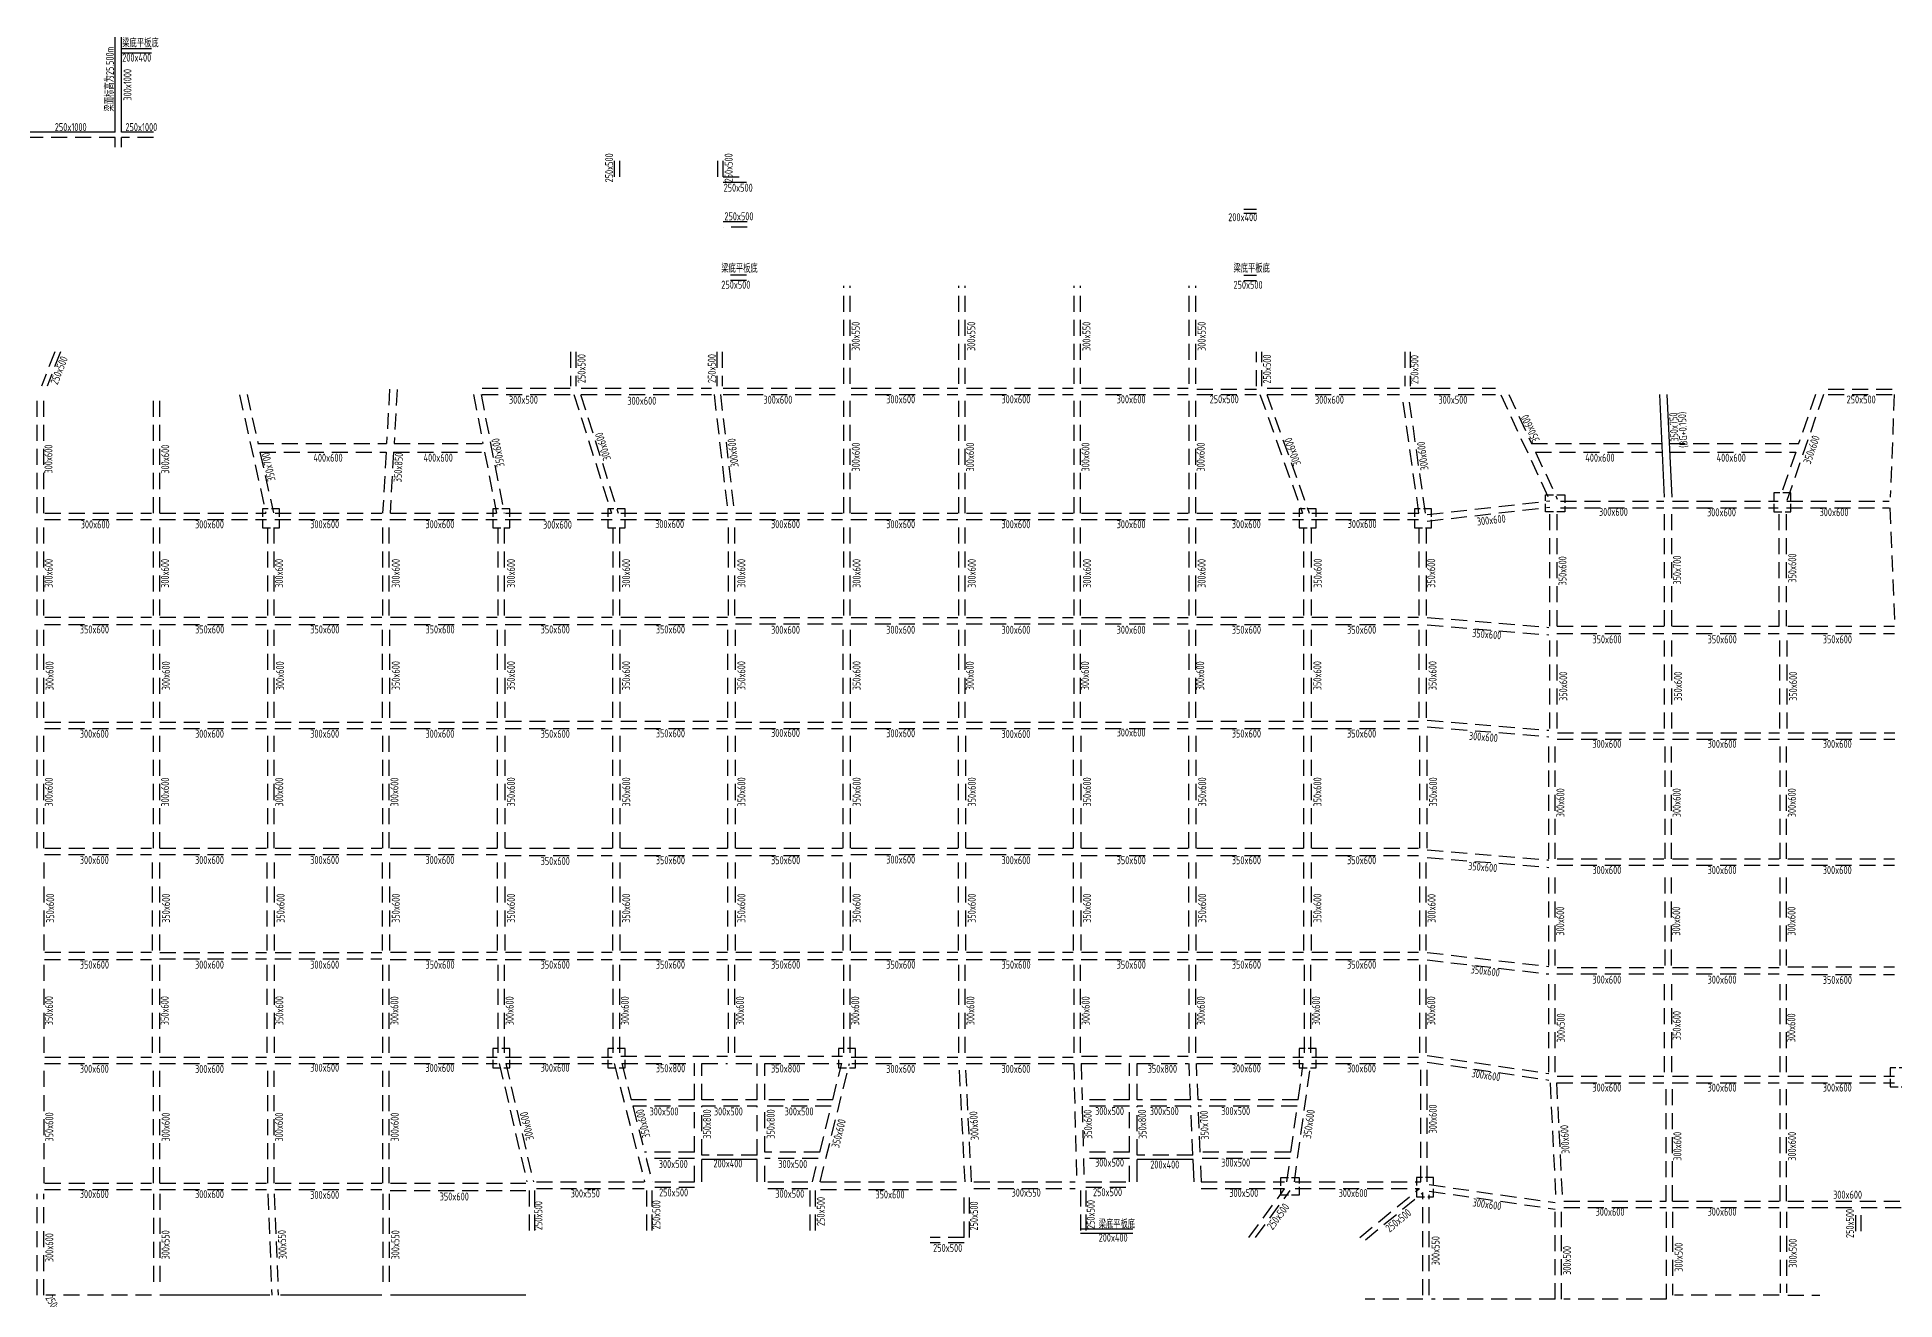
# Model space of a CAD drawing. Extents: x 911836 to 1201474, y 792827 to 1178027.
# Drawn here: x 1059968 to 1147046, y 864302 to 923477 of the extents above; entities that cross this region are included whole.
import ezdxf

# ---------------------------------------------------------------- set-up
doc = ezdxf.new("R2010")
doc.units = 0
doc.header["$LTSCALE"] = 1500
doc.linetypes.add('DASH', pattern=[0.35, 0.25, -0.1])
doc.linetypes.add('DASHED', pattern=[0.75, 0.5, -0.25])
for name, color, linetype in [('S_BEAM', 4, 'DASHED'), ('S_BEAM_SECD', 5, 'DASHED'), ('S_COLU_CAP_TEXT', 81, 'CONTINUOUS'), ('SD_BEAM_TEXT_HORZ', 7, 'CONTINUOUS')]:
    doc.layers.add(name, color=color, linetype=linetype)
doc.styles.add('TH-STYLE3', font='tssdeng.shx', dxfattribs={"width": 0.7, "bigfont": 'tssdchn.shx'})

msp = doc.modelspace()

# ---------------------------------------------------------------- linework, layer by layer
at = {"layer": 'S_BEAM', "color": 1, "linetype": 'ByBlock'}
for p, q in [((1063624, 919027, 0), (1063623, 923477, 0)), ((1063924, 919027), (1063924, 923477)), ((1064923, 922927), (1063924, 922927)), ((1065323, 922727), (1063924, 922727)), ((1065323, 922927), (1064923, 922927)), ((1063624, 919027, 0), (1059224, 919027, 0)), ((1065423, 919027), (1063924, 919027, 0)), ((1092124, 916677), (1093224, 916677)), ((1116524, 915424), (1117123, 915424, 0)), ((1093255, 914827), (1092124, 914827)), ((1136010, 906727, 0), (1136237, 901927, 0)), ((1136360, 906727, 0), (1136587, 901927, 0)), ((1093724, 870877), (1091124, 870877)), ((1091124, 869827), (1091124, 870877)), ((1093724, 869827), (1093724, 870877)), ((1111524, 869827), (1111524, 870877)), ((1114154, 870877), (1111524, 870877)), ((1114199, 869827), (1114154, 870877)), ((1108874, 867627), (1111324, 867627)), ((1108874, 867427), (1111324, 867427)), ((1070874, 864527), (1065724, 864527)), ((1076124, 864527), (1071374, 864527)), ((1082874, 864527), (1076524, 864527))]:
    msp.add_line(p, q, dxfattribs=at)
at = {"layer": 'S_BEAM_SECD', "color": 4}
for p, q in [((1063624, 918777, 0), (1059224, 918777, 0)), ((1063624, 918327), (1063624, 918777, 0)), ((1063924, 918327), (1063924, 918777)), ((1065423, 918777), (1063924, 918777, 0)), ((1087024, 916927), (1087024, 918027, 0)), ((1087274, 916927), (1087274, 918027, 0)), ((1091873, 916927, 0), (1091873, 918027)), ((1092123, 916927, 0), (1092123, 918027)), ((1092124, 916927), (1093224, 916927)), ((1116524, 915224), (1117123, 915224, 0)), ((1093255, 914577), (1092124, 914577)), ((1093224, 912327), (1092124, 912327)), ((1093224, 912077), (1092124, 912077)), ((1097774, 907227), (1097774, 911827)), ((1098074, 907227), (1098074, 911827)), ((1103174, 907227), (1103174, 911827)), ((1103474, 907227), (1103474, 911827)), ((1108574, 907227), (1108574, 911827)), ((1108874, 907227), (1108874, 911827)), ((1113974, 907227), (1113974, 911827)), ((1114274, 907227), (1114274, 911827)), ((1116524, 912327), (1117124, 912327)), ((1116524, 912077), (1117124, 912077)), ((1060792, 908727), (1060168, 907127)), ((1061060, 908727), (1060436, 907127)), ((1084973, 908727), (1084973, 907127)), ((1085223, 908727), (1085223, 907127)), ((1091824, 908726), (1091824, 907126)), ((1092074, 908726), (1092074, 907126)), ((1117123, 907127, 0), (1117123, 908727)), ((1117373, 907127, 0), (1117373, 908727)), ((1124073, 908727, 0), (1124073, 907127)), ((1124323, 908727, 0), (1124323, 907127)), ((1059974, 901177), (1059974, 906727)), ((1060274, 901177), (1060274, 906727)), ((1065424, 901177), (1065424, 906727)), ((1065724, 901177), (1065724, 906727)), ((1069451, 906722), (1070689, 901177)), ((1069807, 906733), (1070322, 904427)), ((1076491, 906986), (1076346, 904427)), ((1076840, 906966), (1076697, 904427)), ((1080419, 906727), (1080866, 904427)), ((1080775, 906727), (1081854, 901177)), ((1080824, 907027), (1084973, 907027)), ((1080824, 906727), (1084973, 906727)), ((1085129, 906727), (1086887, 901177)), ((1085444, 906727), (1087202, 901177)), ((1085473, 907027), (1091574, 907027)), ((1085473, 906727), (1091574, 906727)), ((1091696, 906727), (1092344, 901177)), ((1091998, 906727), (1092646, 901177)), ((1092124, 907027), (1097724, 907027)), ((1092124, 906727), (1097724, 906727)), ((1097774, 901177), (1097774, 906727)), ((1098074, 901177), (1098074, 906727)), ((1098124, 907027), (1103124, 907027)), ((1098124, 906727), (1103124, 906727)), ((1103174, 901177), (1103174, 906727)), ((1103474, 901177), (1103474, 906727)), ((1103524, 907027), (1108524, 907027)), ((1103524, 906727), (1108524, 906727)), ((1108574, 901177), (1108574, 906727)), ((1108874, 901177), (1108874, 906727)), ((1108924, 907027), (1113924, 907027)), ((1108924, 906727), (1113924, 906727)), ((1113974, 901177), (1113974, 906727)), ((1114274, 901177), (1114274, 906727)), ((1114324, 906977), (1117123, 906977, 0)), ((1114324, 906727), (1117123, 906727, 0)), ((1117286, 906727, 0), (1119275, 901177, 0)), ((1117604, 906727, 0), (1119594, 901177, 0)), ((1117623, 907027, 0), (1123823, 907027, 0)), ((1117623, 906727, 0), (1123823, 906727)), ((1124737, 901177), (1123950, 906727)), ((1125040, 901177), (1124253, 906727)), ((1124323, 907027), (1128324, 907027)), ((1124323, 906727), (1128324, 906727)), ((1128576, 906717, 0), (1130874, 901751)), ((1128952, 906738, 0), (1130021, 904427, 0)), ((1143698, 906727, 0), (1141974, 901721)), ((1143327, 906727, 0), (1142536, 904427, 0)), ((1143924, 906977), (1146924, 906977, 0)), ((1143924, 906727), (1146924, 906727, 0)), ((1147016, 906727, 0), (1146833, 901927, 0)), ((1070319, 904427), (1076346, 904427)), ((1070411, 904027), (1076324, 904027)), ((1070411, 904027), (1071046, 901183)), ((1076324, 904027), (1076163, 901177)), ((1076674, 904027), (1076513, 901177)), ((1076674, 904027), (1080943, 904027)), ((1076697, 904427), (1080866, 904427)), ((1080943, 904027), (1081497, 901177)), ((1130021, 904427), (1136119, 904427)), ((1130206, 904027), (1136138, 904027)), ((1130206, 904027, 0), (1131224, 901827)), ((1136469, 904427), (1142538, 904427)), ((1136488, 904027), (1142398, 904027)), ((1142398, 904027, 0), (1141675, 901927)), ((1125124, 901101), (1130874, 901750)), ((1125124, 900799), (1130874, 901448)), ((1130874, 895877), (1130874, 901427)), ((1131224, 895877), (1131224, 901427)), ((1131374, 901727), (1136224, 901727)), ((1131374, 901427), (1136224, 901427)), ((1136249, 895877), (1136249, 901427)), ((1136599, 895877), (1136599, 901427)), ((1136624, 901727), (1141574, 901727)), ((1136624, 901427), (1141574, 901427)), ((1141624, 895877), (1141624, 901427)), ((1141974, 901427), (1146774, 901427)), ((1141974, 895877), (1141974, 901427)), ((1141987, 901727), (1146774, 901727)), ((1146809, 901426), (1147038, 895876)), ((1059974, 896377), (1059974, 900677)), ((1060274, 896377), (1060274, 900677)), ((1060309, 900877), (1065324, 900877)), ((1060324, 901177), (1065324, 901177)), ((1065424, 896377), (1065424, 900677)), ((1065709, 900877), (1070724, 900877)), ((1065724, 901177), (1070689, 901177)), ((1065724, 896377), (1065724, 900677)), ((1070774, 896377), (1070774, 900677)), ((1071074, 896377), (1071074, 900677)), ((1071109, 900877), (1076124, 900877)), ((1071124, 901177), (1076124, 901177)), ((1076174, 896377), (1076174, 900677)), ((1076474, 896377), (1076474, 900677)), ((1076500, 900877), (1081524, 900877)), ((1076524, 901177), (1081497, 901177)), ((1081574, 896377), (1081574, 900677)), ((1081874, 896377), (1081874, 900677)), ((1081909, 900877), (1086924, 900877)), ((1081924, 901177), (1086887, 901177)), ((1086974, 896377), (1086974, 900677)), ((1087274, 896377), (1087274, 900677)), ((1087309, 900877), (1092324, 900877)), ((1087324, 901177), (1092324, 901177)), ((1092374, 896377), (1092374, 900677)), ((1092674, 896377), (1092674, 900677)), ((1092709, 900877), (1097724, 900877)), ((1092724, 901177), (1097724, 901177)), ((1097774, 896377), (1097774, 900677)), ((1098074, 896377), (1098074, 900677)), ((1098109, 900877), (1103124, 900877)), ((1098124, 901177), (1103124, 901177)), ((1103174, 896377), (1103174, 900677)), ((1103474, 896377), (1103474, 900677)), ((1103509, 900877), (1108524, 900877)), ((1103524, 901177), (1108524, 901177)), ((1108574, 896377), (1108574, 900677)), ((1108874, 896377), (1108874, 900677)), ((1108909, 900877), (1113924, 900877)), ((1108924, 901177), (1113924, 901177)), ((1113974, 896377), (1113974, 900677)), ((1114274, 896377), (1114274, 900677)), ((1114309, 900877), (1119324, 900877)), ((1114324, 901177), (1119275, 901177, 0)), ((1119349, 896377), (1119349, 900677)), ((1119699, 896377), (1119699, 900677)), ((1119709, 900877), (1124724, 900877)), ((1119724, 901177), (1124737, 901177)), ((1124749, 896377), (1124749, 900677)), ((1125099, 896377), (1125099, 900677)), ((1060324, 896302), (1065324, 896302)), ((1065724, 896302), (1070724, 896302)), ((1071124, 896302), (1076124, 896302)), ((1076524, 896302), (1081524, 896302)), ((1081924, 896302), (1086924, 896302)), ((1087324, 896302), (1092324, 896302)), ((1092724, 896277), (1097724, 896277)), ((1098124, 896277), (1103124, 896277)), ((1103524, 896277), (1108524, 896277)), ((1108924, 896277), (1113924, 896277)), ((1114324, 896302), (1119324, 896302)), ((1119724, 896302), (1124724, 896302)), ((1125126, 896286), (1130826, 895819)), ((1059974, 891577), (1059974, 895877)), ((1060274, 891577), (1060274, 895877)), ((1060309, 895952), (1065324, 895952)), ((1065424, 891577), (1065424, 895877)), ((1065709, 895952), (1070724, 895952)), ((1065724, 891577), (1065724, 895877)), ((1070774, 891577), (1070774, 895877)), ((1071074, 891577), (1071074, 895877)), ((1071109, 895952), (1076124, 895952)), ((1076149, 891577), (1076149, 895877)), ((1076499, 891577), (1076499, 895877)), ((1076509, 895952), (1081524, 895952)), ((1081549, 891577), (1081549, 895877)), ((1081899, 891577), (1081899, 895877)), ((1081909, 895952), (1086924, 895952)), ((1086949, 891577), (1086949, 895877)), ((1087299, 891577), (1087299, 895877)), ((1087309, 895952), (1092324, 895952)), ((1092349, 891577), (1092349, 895877)), ((1092699, 891577), (1092699, 895877)), ((1092709, 895977), (1097724, 895977)), ((1097749, 891577), (1097749, 895877)), ((1098099, 891577), (1098099, 895877)), ((1098109, 895977), (1103124, 895977)), ((1103174, 891577), (1103174, 895877)), ((1103474, 891577), (1103474, 895877)), ((1103509, 895977), (1108524, 895977)), ((1108574, 891577), (1108574, 895877)), ((1108874, 891577), (1108874, 895877)), ((1108909, 895977), (1113924, 895977)), ((1113974, 891577), (1113974, 895877)), ((1114274, 891577), (1114274, 895877)), ((1114309, 895952), (1119324, 895952)), ((1119349, 891577), (1119349, 895877)), ((1119699, 891577), (1119699, 895877)), ((1119709, 895952), (1124724, 895952)), ((1124749, 891577), (1124749, 895877)), ((1125099, 891577), (1125099, 895877)), ((1125122, 895936), (1130822, 895468)), ((1130874, 891077), (1130874, 895377)), ((1131209, 895527), (1136224, 895527)), ((1131224, 895877), (1136224, 895877)), ((1131224, 891077), (1131224, 895377)), ((1136249, 891077), (1136249, 895377)), ((1136599, 891077), (1136599, 895377)), ((1136609, 895527), (1141624, 895527)), ((1136624, 895877), (1141624, 895877)), ((1141649, 891077), (1141649, 895377)), ((1141999, 891077), (1141999, 895377)), ((1142009, 895527), (1147024, 895527)), ((1142024, 895877), (1147024, 895877)), ((1059974, 885477), (1059974, 891077)), ((1060274, 885477), (1060274, 891077)), ((1060309, 891077), (1065324, 891077)), ((1060324, 891377), (1065324, 891377)), ((1065424, 885477), (1065424, 891077)), ((1065709, 891077), (1070724, 891077)), ((1065724, 891377), (1070724, 891377)), ((1065724, 885477), (1065724, 891077)), ((1070774, 885477), (1070774, 891077)), ((1071074, 885477), (1071074, 891077)), ((1071109, 891077), (1076124, 891077)), ((1071124, 891377), (1076124, 891377)), ((1076174, 885477), (1076174, 891077)), ((1076474, 885477), (1076474, 891077)), ((1076509, 891077), (1081524, 891077)), ((1076524, 891377), (1081524, 891377)), ((1081549, 885477), (1081549, 891077)), ((1081899, 885477), (1081899, 891077)), ((1081909, 891077), (1086924, 891077)), ((1081924, 891427), (1086924, 891427)), ((1086949, 885477), (1086949, 891077)), ((1087299, 885477), (1087299, 891077)), ((1087309, 891077), (1092324, 891077)), ((1087324, 891427), (1092324, 891427)), ((1092349, 885477), (1092349, 891077)), ((1092699, 885477), (1092699, 891077)), ((1092709, 891077), (1097724, 891077)), ((1092724, 891377), (1097724, 891377)), ((1097749, 885477), (1097749, 891077)), ((1098099, 885477), (1098099, 891077)), ((1098109, 891077), (1103124, 891077)), ((1098124, 891377), (1103124, 891377)), ((1103149, 885477), (1103149, 891077)), ((1103499, 885477), (1103499, 891077)), ((1103509, 891077), (1108524, 891077)), ((1103524, 891377), (1108524, 891377)), ((1108549, 885477), (1108549, 891077)), ((1108899, 885477), (1108899, 891077)), ((1108909, 891077), (1113924, 891077)), ((1108924, 891377), (1113924, 891377)), ((1113949, 885477), (1113949, 891077)), ((1114299, 885477), (1114299, 891077)), ((1114309, 891077), (1119324, 891077)), ((1114324, 891427), (1119324, 891427)), ((1119349, 885477), (1119349, 891077)), ((1119699, 885477), (1119699, 891077)), ((1119709, 891077), (1124724, 891077)), ((1119724, 891427), (1124724, 891427)), ((1124774, 885477), (1124774, 891077)), ((1125124, 891461), (1130824, 890994)), ((1125124, 891160), (1130824, 890693)), ((1125124, 885477), (1125124, 891077)), ((1131239, 890877), (1136239, 890877)), ((1136639, 890877), (1141639, 890877)), ((1142039, 890877), (1147039, 890877)), ((1130824, 884977), (1130824, 890577)), ((1131124, 884977), (1131124, 890577)), ((1131224, 890577), (1136239, 890577)), ((1136274, 884977), (1136274, 890577)), ((1136574, 884977), (1136574, 890577)), ((1136624, 890577), (1141639, 890577)), ((1141674, 884977), (1141674, 890577)), ((1141974, 884977), (1141974, 890577)), ((1142024, 890577), (1147039, 890577)), ((1060299, 880677), (1060299, 884977)), ((1060309, 885177), (1065324, 885177)), ((1060324, 885477), (1065324, 885477)), ((1065374, 880677), (1065374, 884977)), ((1065709, 885177), (1070724, 885177)), ((1065724, 885477), (1070724, 885477)), ((1065724, 880677), (1065724, 884977)), ((1070749, 880677), (1070749, 884977)), ((1071099, 880677), (1071099, 884977)), ((1071109, 885177), (1076124, 885177)), ((1071124, 885477), (1076124, 885477)), ((1076149, 880677), (1076149, 884977)), ((1076499, 880677), (1076499, 884977)), ((1076509, 885177), (1081524, 885177)), ((1076524, 885477), (1081524, 885477)), ((1081549, 880677), (1081549, 884977)), ((1081899, 880677), (1081899, 884977)), ((1081909, 885127), (1086924, 885127)), ((1081924, 885477), (1086924, 885477)), ((1086949, 880677), (1086949, 884977)), ((1087299, 880677), (1087299, 884977)), ((1087309, 885127), (1092324, 885127)), ((1087324, 885477), (1092324, 885477)), ((1092349, 880677), (1092349, 884977)), ((1092699, 880677), (1092699, 884977)), ((1092709, 885127), (1097724, 885127)), ((1092724, 885477), (1097724, 885477)), ((1097749, 880677), (1097749, 884977)), ((1098099, 880677), (1098099, 884977)), ((1098109, 885177), (1103124, 885177)), ((1098124, 885477), (1103124, 885477)), ((1103149, 880677), (1103149, 884977)), ((1103499, 880677), (1103499, 884977)), ((1103509, 885177), (1108524, 885177)), ((1103524, 885477), (1108524, 885477)), ((1108549, 880677), (1108549, 884977)), ((1108899, 880677), (1108899, 884977)), ((1108909, 885127), (1113924, 885127)), ((1108924, 885477), (1113924, 885477)), ((1113949, 880677), (1113949, 884977)), ((1114299, 880677), (1114299, 884977)), ((1114309, 885127), (1119324, 885127)), ((1114324, 885477), (1119324, 885477)), ((1119349, 880677), (1119349, 884977)), ((1119699, 880677), (1119699, 884977)), ((1119709, 885127), (1124724, 885127)), ((1119724, 885477), (1124724, 885477)), ((1124774, 880677), (1124774, 884977)), ((1125074, 880677), (1125074, 884977)), ((1125122, 885036), (1130822, 884568)), ((1125126, 885386), (1130826, 884919)), ((1131224, 884977), (1136224, 884977)), ((1136624, 884977), (1141624, 884977)), ((1142024, 884977), (1147024, 884977)), ((1130824, 879977), (1130824, 884477)), ((1131124, 879977), (1131124, 884477)), ((1131209, 884677), (1136224, 884677)), ((1136274, 879977), (1136274, 884477)), ((1136574, 879977), (1136574, 884477)), ((1136609, 884677), (1141624, 884677)), ((1141674, 879977), (1141674, 884477)), ((1141974, 879977), (1141974, 884477)), ((1142009, 884677), (1147024, 884677)), ((1060324, 880602), (1065324, 880602)), ((1065724, 880577), (1070724, 880577)), ((1071124, 880577), (1076124, 880577)), ((1076524, 880602), (1081524, 880602)), ((1081924, 880602), (1086924, 880602)), ((1087324, 880602), (1092324, 880602)), ((1092724, 880602), (1097724, 880602)), ((1098124, 880602), (1103124, 880602)), ((1103524, 880602), (1108524, 880602)), ((1108924, 880602), (1113924, 880602)), ((1114324, 880602), (1119324, 880602)), ((1119724, 880602), (1124724, 880602)), ((1125127, 880580), (1130827, 879926)), ((1060299, 875877), (1060299, 880177)), ((1060309, 880252), (1065324, 880252)), ((1065374, 875877), (1065374, 880177)), ((1065709, 880277), (1070724, 880277)), ((1065724, 875877), (1065724, 880177)), ((1070749, 875877), (1070749, 880177)), ((1071099, 875877), (1071099, 880177)), ((1071109, 880277), (1076124, 880277)), ((1076174, 875877), (1076174, 880177)), ((1076474, 875877), (1076474, 880177)), ((1076509, 880252), (1081524, 880252)), ((1081574, 875877), (1081574, 880177)), ((1081874, 875877), (1081874, 880177)), ((1081909, 880252), (1086924, 880252)), ((1086974, 875877), (1086974, 880177)), ((1087274, 875877), (1087274, 880177)), ((1087309, 880252), (1092324, 880252)), ((1092374, 875877), (1092374, 880177)), ((1092674, 875877), (1092674, 880177)), ((1092709, 880252), (1097724, 880252)), ((1097774, 875877), (1097774, 880177)), ((1098074, 875877), (1098074, 880177)), ((1098109, 880252), (1103124, 880252)), ((1103174, 875877), (1103174, 880177)), ((1103474, 875877), (1103474, 880177)), ((1103509, 880252), (1108524, 880252)), ((1108574, 875877), (1108574, 880177)), ((1108874, 875877), (1108874, 880177)), ((1108909, 880252), (1113924, 880252)), ((1113974, 875877), (1113974, 880177)), ((1114274, 875877), (1114274, 880177)), ((1114309, 880252), (1119324, 880252)), ((1119374, 875877), (1119374, 880177)), ((1119674, 875877), (1119674, 880177)), ((1119709, 880252), (1124724, 880252)), ((1124774, 875877), (1124774, 880177)), ((1125074, 875877), (1125074, 880177)), ((1125121, 880229), (1130821, 879574)), ((1131209, 879577), (1136224, 879577)), ((1131224, 879877), (1136224, 879877)), ((1136609, 879577), (1141624, 879577)), ((1136624, 879877), (1141624, 879877)), ((1142009, 879552), (1147024, 879552)), ((1142024, 879902), (1147024, 879902)), ((1130824, 874977), (1130824, 879477)), ((1131124, 874977), (1131124, 879477)), ((1136249, 874977), (1136249, 879477)), ((1136599, 874977), (1136599, 879477)), ((1141674, 874977), (1141674, 879477)), ((1141974, 874977), (1141974, 879477)), ((1060299, 869777), (1060299, 875377)), ((1060309, 875377), (1065324, 875377)), ((1060324, 875677), (1065324, 875677)), ((1065424, 869777), (1065424, 875377)), ((1065709, 875377), (1070724, 875377)), ((1065724, 875677), (1070724, 875677)), ((1065724, 869777), (1065724, 875377)), ((1070774, 869777), (1070774, 875377)), ((1071074, 869777), (1071074, 875377)), ((1071109, 875377), (1076124, 875377)), ((1071124, 875677), (1076124, 875677)), ((1076174, 869777), (1076174, 875377)), ((1076474, 869777), (1076474, 875377)), ((1076509, 875377), (1081524, 875377)), ((1076524, 875677), (1081524, 875677)), ((1081628, 875377), (1082923, 869827)), ((1081924, 875677), (1086924, 875677)), ((1081936, 875377), (1086924, 875377)), ((1081936, 875377), (1083231, 869827)), ((1087008, 875377), (1088441, 869827)), ((1087324, 875727), (1092324, 875727)), ((1087369, 875377), (1090774, 875377)), ((1087369, 875377), (1087808, 873677)), ((1090774, 873677), (1090774, 875377)), ((1091124, 873677), (1091124, 875377)), ((1091124, 875377), (1092324, 875377)), ((1092724, 875727), (1097724, 875727)), ((1092724, 875377), (1093724, 875377)), ((1093724, 873677), (1093724, 875378)), ((1094074, 875377), (1097682, 875377)), ((1094074, 873677), (1094074, 875377)), ((1096670, 869827, 0), (1098042, 875377, 0)), ((1097261, 873677, 0), (1097682, 875377, 0)), ((1098124, 875677), (1103124, 875677)), ((1098150, 875377), (1103124, 875377)), ((1103464, 869827), (1103186, 875377)), ((1103764, 869827), (1103487, 875377)), ((1103509, 875377), (1108524, 875377)), ((1103524, 875677), (1108524, 875677)), ((1108555, 875377), (1108694, 869827)), ((1108905, 875378), (1108948, 873677)), ((1108909, 875377), (1111174, 875377)), ((1108924, 875727), (1113924, 875727)), ((1111174, 873677), (1111174, 875377)), ((1111524, 875377), (1113924, 875377)), ((1111524, 873677), (1111524, 875377)), ((1114033, 873677), (1113960, 875377)), ((1114383, 873677, 0), (1114310, 875377, 0)), ((1114324, 875677), (1119324, 875677)), ((1114324, 875377), (1119313, 875377)), ((1118898, 869827, 0), (1119666, 875377, 0)), ((1119078, 873677, 0), (1119313, 875377, 0)), ((1119709, 875377), (1124724, 875377)), ((1119724, 875677), (1124724, 875677)), ((1124824, 869827, 0), (1124824, 875377, 0)), ((1125124, 875749), (1130824, 874909)), ((1125124, 875446), (1130824, 874605)), ((1125124, 869827), (1125124, 875377)), ((1130886, 874477), (1131161, 868927)), ((1131186, 874477), (1131462, 868927)), ((1131209, 874477), (1136224, 874477)), ((1131224, 874777), (1136224, 874777)), ((1136324, 868927), (1136324, 874477)), ((1136609, 874477), (1141624, 874477)), ((1136624, 874777), (1141624, 874777)), ((1136624, 868927), (1136624, 874477)), ((1141674, 868927), (1141674, 874477)), ((1141974, 868927), (1141974, 874477)), ((1142009, 874477), (1147024, 874477)), ((1142024, 874777), (1147024, 874777)), ((1090774, 873677), (1087808, 873677)), ((1092811, 873677), (1091124, 873677)), ((1093724, 873677), (1093171, 873677)), ((1097261, 873677), (1094074, 873677)), ((1111174, 873677), (1108948, 873677)), ((1114033, 873677), (1111524, 873677)), ((1119078, 873677), (1114383, 873677)), ((1090774, 873377), (1087886, 873377)), ((1087886, 873377), (1088441, 871227)), ((1090774, 871227), (1090774, 873377)), ((1092883, 873377), (1091124, 873377)), ((1091124, 871077), (1091124, 873377)), ((1093724, 873377), (1093243, 873377)), ((1093724, 871077), (1093724, 873377)), ((1097187, 873377), (1094074, 873377)), ((1094074, 871227), (1094074, 873377)), ((1096656, 871227, 0), (1097187, 873377, 0)), ((1108955, 873377), (1109009, 871227)), ((1111174, 873377), (1108955, 873377)), ((1111174, 871227), (1111174, 873377)), ((1114046, 873377), (1111524, 873377)), ((1111524, 871077), (1111524, 873377)), ((1114145, 871077), (1114046, 873377)), ((1119036, 873377), (1114396, 873377)), ((1114488, 871227, 0), (1114396, 873377, 0)), ((1118739, 871227, 0), (1119036, 873377, 0)), ((1090774, 871227), (1088441, 871227)), ((1090774, 870927), (1088518, 870927)), ((1088518, 870927), (1088802, 869827)), ((1090774, 869827), (1090774, 870927)), ((1093724, 871077), (1091124, 871077)), ((1096656, 871227), (1094074, 871227)), ((1096581, 870927), (1094074, 870927)), ((1094074, 869827), (1094074, 870927)), ((1096309, 869827, 0), (1096581, 870927, 0)), ((1111174, 871227), (1109009, 871227)), ((1109016, 870927), (1109044, 869828)), ((1111174, 870927), (1109016, 870927)), ((1111174, 869827), (1111174, 870927)), ((1114145, 871077), (1111524, 871077)), ((1118739, 871227), (1114488, 871227)), ((1118697, 870927), (1114501, 870927)), ((1114549, 869827, 0), (1114501, 870927, 0)), ((1118545, 869827, 0), (1118697, 870927, 0)), ((1059974, 864527), (1059974, 869277)), ((1060274, 864527), (1060274, 869277)), ((1060309, 869477), (1065324, 869477)), ((1060324, 869777), (1065324, 869777)), ((1065424, 869277), (1065424, 864777)), ((1065709, 869477), (1070724, 869477)), ((1065724, 869777), (1070724, 869777)), ((1065724, 869277), (1065724, 864777)), ((1070783, 869277), (1070966, 864527)), ((1071084, 869277), (1071266, 864527)), ((1071109, 869477), (1076124, 869477)), ((1071124, 869777), (1076124, 869777)), ((1076174, 869277), (1076174, 864777)), ((1076474, 869277), (1076474, 864777)), ((1076509, 869427), (1082874, 869427)), ((1076524, 869777), (1082874, 869777)), ((1083024, 869427), (1083024, 867226)), ((1083274, 869427), (1083274, 867226)), ((1083374, 869827), (1088423, 869827)), ((1083374, 869527), (1088423, 869527)), ((1088524, 869427), (1088524, 867227)), ((1088774, 869427), (1088774, 867227)), ((1088919, 869577), (1090774, 869576)), ((1088923, 869827), (1090774, 869827)), ((1094224, 869827, 0), (1096190, 869827, 0)), ((1094224, 869527, 0), (1096190, 869527, 0)), ((1096190, 869427, 0), (1096190, 867227)), ((1096440, 869427, 0), (1096440, 867227)), ((1096690, 869827), (1103374, 869826)), ((1096690, 869477, 0), (1103374, 869477, 0)), ((1103424, 867226), (1103424, 869426)), ((1103674, 867226), (1103674, 869426)), ((1103874, 869827, 0), (1108624, 869827)), ((1103874, 869527, 0), (1108624, 869527)), ((1108874, 869427), (1108874, 867227)), ((1109124, 869827), (1111024, 869827)), ((1109124, 869577), (1111024, 869577)), ((1109124, 869427), (1109124, 867227)), ((1114523, 869827), (1118444, 869827, 0)), ((1114523, 869527), (1118444, 869527, 0)), ((1116766, 867227, 0), (1118444, 869499, 0)), ((1117077, 867227, 0), (1118702, 869427, 0)), ((1118944, 869827, 0), (1124824, 869827, 0)), ((1118944, 869527, 0), (1124764, 869527, 0)), ((1121974, 867227, 0), (1124764, 869527, 0)), ((1122232, 867116, 0), (1124924, 869334, 0)), ((1124924, 864527, 0), (1124924, 869334, 0)), ((1125224, 869702, 0), (1131124, 868858, 0)), ((1125224, 869399, 0), (1131124, 868554, 0)), ((1125224, 864527, 0), (1125224, 869227, 0)), ((1131124, 864327), (1131124, 868427)), ((1131424, 864327), (1131424, 868427)), ((1131524, 868927), (1136324, 868927)), ((1131524, 868627), (1136324, 868627)), ((1136324, 868427), (1136324, 864327)), ((1136624, 868927), (1141624, 868927)), ((1136624, 868627), (1141624, 868627)), ((1136624, 868427), (1136624, 864527)), ((1141674, 868427), (1141674, 864627)), ((1141974, 868427), (1141974, 864627)), ((1142024, 868927), (1147724, 868927)), ((1142024, 868627), (1145224, 868627)), ((1145224, 867527), (1145224, 868627)), ((1145474, 868627), (1147724, 868627)), ((1145474, 867527), (1145474, 868627)), ((1103424, 867227), (1101824, 867227)), ((1103424, 866977), (1101824, 866977)), ((1065324, 864527), (1060374, 864527)), ((1124924, 864327), (1122224, 864327)), ((1131124, 864327), (1125324, 864327)), ((1136324, 864327), (1131524, 864327)), ((1141624, 864527), (1136724, 864527)), ((1142024, 864527), (1143524, 864527, 0))]:
    msp.add_line(p, q, dxfattribs=at)
at = {"layer": 'S_COLU_CAP_TEXT', "linetype": 'DASH'}
for points in [[(1071324, 901377), (1070524, 901377), (1070524, 900477), (1071324, 900477)], [(1082124, 901377), (1081324, 901377), (1081324, 900477), (1082124, 900477)], [(1087524, 901377), (1086724, 901377), (1086724, 900477), (1087524, 900477)], [(1119924, 901377), (1119124, 901377), (1119124, 900477), (1119924, 900477)], [(1125324, 901377), (1124524, 901377), (1124524, 900477), (1125324, 900477)], [(1130674, 902027), (1131574, 902027), (1131574, 901227), (1130674, 901227)], [(1142174, 902127), (1141374, 902127), (1141374, 901227), (1142174, 901227)], [(1082124, 876077), (1081324, 876077), (1081324, 875177), (1082124, 875177)], [(1087524, 876077), (1086724, 876077), (1086724, 875177), (1087524, 875177)], [(1098324, 876077), (1097524, 876077), (1097524, 875177), (1098324, 875177)], [(1119924, 876077), (1119124, 876077), (1119124, 875177), (1119924, 875177)], [(1147624, 875177), (1146824, 875177), (1146824, 874277), (1147624, 874277)]]:
    msp.add_lwpolyline(points, close=True, dxfattribs=at)
at = {"layer": 'S_COLU_CAP_TEXT', "linetype": 'DASH', "elevation": 0}
for points in [[(1119144, 870027), (1118244, 870027), (1118244, 869227), (1119144, 869227)], [(1125424, 870029), (1124624, 870029), (1124624, 869129), (1125424, 869129)]]:
    msp.add_lwpolyline(points, close=True, dxfattribs=at)

# ---------------------------------------------------------------- texts
at = {"layer": 'SD_BEAM_TEXT_HORZ', "color": 1, "linetype": 'Continuous', "style": 'TH-STYLE3', "width": 0.7}
for s, p in [('梁底平板底', (1063957, 923002)), ('200x400', (1063957, 922331)), ('250x1000', (1060796, 919075)), ('250x1000', (1064106, 919075)), ('200x400', (1115801, 914851)), ('梁底平板底', (1092038, 912439)), ('梁底平板底', (1116046, 912443)), ('250x500', (1092038, 911689)), ('250x500', (1116046, 911683)), ('300x500', (1082084, 906296)), ('300x600', (1087633, 906249)), ('300x600', (1094011, 906300)), ('300x600', (1099768, 906318)), ('300x600', (1105168, 906318)), ('300x600', (1110568, 906318)), ('250x500', (1114928, 906321)), ('300x600', (1119867, 906299)), ('300x500', (1125652, 906299)), ('250x500', (1144785, 906310)), ('400x600', (1072918, 903581)), ('400x600', (1078083, 903581)), ('400x600', (1132539, 903581)), ('400x600', (1138693, 903581)), ('300x600', (1133176, 901042)), ('300x600', (1138243, 901022)), ('300x600', (1143518, 901028)), ('300x600', (1062010, 900457)), ('300x600', (1067368, 900459)), ('300x600', (1072768, 900463)), ('300x600', (1078168, 900463)), ('300x600', (1083679, 900444)), ('300x600', (1088937, 900470)), ('300x600', (1094368, 900464)), ('300x600', (1099768, 900464)), ('300x600', (1105168, 900464)), ('300x600', (1110568, 900464)), ('300x600', (1115968, 900464)), ('300x600', (1121397, 900478)), ('350x600', (1061968, 895533)), ('350x600', (1067368, 895533)), ('350x600', (1072768, 895533)), ('350x600', (1078168, 895533)), ('350x600', (1083568, 895533)), ('350x600', (1088968, 895533)), ('300x600', (1094368, 895518)), ('300x600', (1099768, 895518)), ('300x600', (1105168, 895518)), ('300x600', (1110568, 895518)), ('350x600', (1115968, 895518)), ('350x600', (1121368, 895518)), ('350x600', (1132868, 895070)), ('350x600', (1138268, 895070)), ('350x600', (1143668, 895070)), ('300x600', (1061968, 890646)), ('300x600', (1067368, 890646)), ('300x600', (1072768, 890646)), ('300x600', (1078168, 890646)), ('350x600', (1083568, 890643)), ('350x600', (1088968, 890662)), ('300x600', (1094368, 890682)), ('300x600', (1099768, 890667)), ('300x600', (1105168, 890635)), ('300x600', (1110568, 890702)), ('350x600', (1115968, 890653)), ('350x600', (1121368, 890653)), ('300x600', (1132868, 890171)), ('300x600', (1138268, 890171)), ('300x600', (1143668, 890171)), ('300x600', (1061968, 884729)), ('300x600', (1067368, 884729)), ('300x600', (1072768, 884729)), ('300x600', (1078168, 884729)), ('350x600', (1083568, 884679)), ('350x600', (1088968, 884717)), ('350x600', (1094368, 884717)), ('300x600', (1099768, 884748)), ('300x600', (1105168, 884719)), ('350x600', (1110568, 884717)), ('350x600', (1115968, 884717)), ('350x600', (1121368, 884717)), ('300x600', (1132868, 884257)), ('300x600', (1138268, 884257)), ('300x600', (1143668, 884257)), ('350x600', (1061968, 879823)), ('300x600', (1067368, 879823)), ('300x600', (1072768, 879823)), ('350x600', (1078168, 879823)), ('350x600', (1083568, 879823)), ('350x600', (1088968, 879823)), ('350x600', (1094368, 879823)), ('350x600', (1099768, 879823)), ('350x600', (1105168, 879823)), ('350x600', (1110568, 879823)), ('350x600', (1115968, 879823)), ('350x600', (1121368, 879823)), ('300x600', (1132868, 879122)), ('300x600', (1138268, 879122)), ('350x600', (1143668, 879108)), ('300x600', (1061968, 874942)), ('300x600', (1067368, 874934)), ('300x600', (1072768, 874993)), ('300x600', (1078168, 874984)), ('300x600', (1083568, 874993)), ('350x800', (1088968, 874967)), ('350x800', (1094368, 874955)), ('300x600', (1099768, 874939)), ('300x600', (1105168, 874939)), ('350x800', (1112024, 874941)), ('300x600', (1115968, 874961)), ('300x600', (1121368, 874959)), ('300x600', (1132868, 874061)), ('300x600', (1138268, 874061)), ('300x600', (1143668, 874061)), ('300x500', (1088674, 872944)), ('300x500', (1091689, 872944)), ('300x500', (1095004, 872944)), ('300x500', (1109557, 872960)), ('300x500', (1112122, 872960)), ('300x500', (1115469, 872960)), ('300x500', (1089107, 870483)), ('200x400', (1091670, 870506)), ('300x500', (1094709, 870483)), ('300x500', (1109557, 870546)), ('200x400', (1112146, 870456)), ('300x500', (1115469, 870546)), ('300x600', (1061968, 869076)), ('300x600', (1067368, 869067)), ('300x600', (1072768, 869034)), ('350x600', (1078836, 868957)), ('300x550', (1084976, 869102)), ('250x500', (1089120, 869148)), ('300x500', (1094569, 869089)), ('300x600', (1144153, 869042)), ('300x600', (1133018, 868241)), ('300x600', (1138268, 868246))]:
    msp.add_text(s, height=375, dxfattribs=at).set_placement(p)
for s, rotation, p in [('梁面标高为25.500m', 90, (1063562, 919994, 0)), ('300x1000', 90, (1064390, 920502, 0)), ('250x500', 90, (1086967, 916671)), ('250x500', 90, (1092568, 916671)), ('250x500', 0.00015, (1092146, 916235)), ('250x500', 0.00015, (1092182, 914895)), ('300x550', 90, (1098525, 908771)), ('300x550', 90, (1103941, 908771)), ('300x550', 90, (1109341, 908771)), ('300x550', 90, (1114741, 908771)), ('250x500', 68.69311, (1060922, 907160)), ('250x500', 90, (1085674, 907263, 0)), ('250x500', 90, (1091779, 907264)), ('250x500', 90, (1117807, 907241, 0)), ('250x500', 90, (1124716, 907219)), ('350x600', 114.83097, (1130413, 904588, 0)), ('350x750', 92.70554, (1136908, 904524, 0)), ('(BG+0.150)', 92.70554, (1137333, 904244, 0)), ('300x600', 107.5752, (1086872, 903699)), ('300x600', 90, (1060685, 903028)), ('300x600', 90, (1066159, 903021)), ('350x600', 100.99487, (1081882, 903365)), ('300x600', 96.65703, (1092852, 903348)), ('300x600', 90, (1098528, 903121)), ('300x600', 90, (1103890, 903121)), ('300x600', 90, (1109295, 903121)), ('300x600', 90, (1114697, 903121)), ('300x600', 109.71814, (1119220, 903471, 0)), ('300x600', 98.06736, (1125192, 903204)), ('350x600', 71.00178, (1143094, 903437)), ('350x700', 102.58304, (1071144, 902708)), ('350x850', 86.76915, (1077046, 902608)), ('300x600', 6.3905, (1127473, 900586)), ('300x600', 90, (1060695, 897671)), ('300x600', 90, (1066145, 897671)), ('300x600', 90, (1071495, 897671)), ('300x600', 90, (1076964, 897671)), ('300x600', 90, (1082364, 897671)), ('300x600', 90, (1087764, 897671)), ('300x600', 90, (1093164, 897671)), ('300x600', 90, (1098564, 897671)), ('300x600', 90, (1103964, 897671)), ('300x600', 90, (1109364, 897671)), ('300x600', 90, (1114738, 897671)), ('350x600', 90, (1120180, 897671)), ('350x600', 90, (1125501, 897671)), ('350x600', 90, (1131656, 897782)), ('350x700', 90, (1137024, 897821)), ('350x600', 90, (1142426, 897911)), ('350x600', 355.31409, (1127220, 895364)), ('300x600', 90, (1060737, 892871)), ('300x600', 90, (1066187, 892871)), ('300x600', 90, (1071537, 892871)), ('350x600', 90, (1076964, 892871)), ('350x600', 90, (1082364, 892871)), ('350x600', 90, (1087764, 892871)), ('350x600', 90, (1093164, 892871)), ('350x600', 90, (1098564, 892871)), ('300x600', 90, (1103873, 892871)), ('300x600', 90, (1109273, 892871)), ('300x600', 90, (1114673, 892871)), ('350x600', 90, (1120164, 892871)), ('350x600', 90, (1125564, 892871)), ('350x600', 90, (1131689, 892371)), ('350x600', 90, (1137064, 892371)), ('350x600', 90, (1142464, 892371)), ('300x600', 355.31409, (1127069, 890551)), ('300x600', 90, (1060703, 887421)), ('300x600', 90, (1066153, 887421)), ('300x600', 90, (1071503, 887421)), ('300x600', 90, (1076903, 887421)), ('350x600', 90, (1082367, 887421)), ('350x600', 90, (1087767, 887421)), ('350x600', 90, (1093167, 887421)), ('350x600', 90, (1098567, 887421)), ('350x600', 90, (1103967, 887421)), ('350x600', 90, (1109367, 887421)), ('350x600', 90, (1114767, 887421)), ('350x600', 90, (1120167, 887421)), ('350x600', 90, (1125592, 887421)), ('300x600', 90, (1131556, 886921)), ('300x600', 90, (1137006, 886921)), ('300x600', 90, (1142406, 886921)), ('350x600', 355.31352, (1127030, 884454)), ('350x600', 90, (1060766, 881971)), ('350x600', 90, (1066191, 881971)), ('350x600', 90, (1071566, 881971)), ('350x600', 90, (1076966, 881971)), ('350x600', 90, (1082366, 881971)), ('350x600', 90, (1087766, 881971)), ('350x600', 90, (1093166, 881971)), ('350x600', 90, (1098566, 881971)), ('350x600', 90, (1103966, 881971)), ('350x600', 90, (1109366, 881971)), ('350x600', 90, (1114766, 881971)), ('350x600', 90, (1120166, 881971)), ('300x600', 90, (1125519, 881971)), ('300x600', 90, (1131549, 881371)), ('300x600', 90, (1136987, 881371)), ('300x600', 90, (1142391, 881371)), ('350x600', 353.4537, (1127146, 879605)), ('350x600', 90, (1060709, 877171)), ('350x600', 90, (1066134, 877171)), ('350x600', 90, (1071509, 877171)), ('300x600', 90, (1076903, 877171)), ('300x600', 90, (1082303, 877171)), ('300x600', 90, (1087703, 877171)), ('300x600', 90, (1093103, 877171)), ('300x600', 90, (1098503, 877171)), ('300x600', 90, (1103903, 877171)), ('300x600', 90, (1109303, 877171)), ('300x600', 90, (1114703, 877171)), ('300x600', 90, (1120103, 877171)), ('300x600', 90, (1125503, 877171)), ('300x500', 90, (1131575, 876371)), ('350x600', 90, (1137009, 876471)), ('300x600', 90, (1142380, 876371)), ('300x600', 351.60707, (1127185, 874744)), ('350x600', 90, (1060725, 871721)), ('300x600', 90, (1066181, 871721)), ('300x600', 90, (1071495, 871721)), ('300x600', 90, (1076915, 871721)), ('300x600', 103.13382, (1083257, 871823)), ('350x600', 104.02876, (1088715, 871940)), ('350x800', 90, (1091555, 871853)), ('350x800', 90, (1094541, 871853)), ('350x600', 76.11168, (1097555, 871389)), ('300x600', 92.86218, (1104107, 871794)), ('350x600', 91.4321, (1109427, 871849)), ('350x800', 91.4321, (1111976, 871849)), ('350x700', 92.36629, (1114893, 871815)), ('350x600', 82.12561, (1119677, 871837)), ('300x600', 90, (1125577, 872102)), ('300x600', 92.83879, (1131800, 871152)), ('300x600', 90, (1137041, 870821)), ('300x600', 90.00218, (1142410, 870821)), ('350x600', 0.00012, (1099259, 869053)), ('300x550', 0.00524, (1105643, 869140)), ('250x500', 0.00524, (1109460, 869159)), ('300x500', 0.00524, (1115850, 869126)), ('300x600', 0.00524, (1120974, 869118)), ('300x600', 351.87408, (1127233, 868688)), ('250x500', 90, (1083649, 867568)), ('250x500', 90, (1089180, 867607)), ('250x500', 90, (1096887, 867763)), ('250x500', 90, (1104065, 867553)), ('250x500', 90, (1109543, 867620)), ('250x500', 53.55166, (1117881, 867549)), ('250x500', 39.49214, (1123365, 867446)), ('250x500', 90, (1145125, 867200)), ('300x550', 90, (1066174, 866196)), ('300x550', 92.2026, (1071671, 866213)), ('300x550', 90, (1076947, 866196)), ('梁底平板底', 0.00524, (1109726, 867653)), ('200x400', 0.00524, (1109726, 867029)), ('300x600', 90, (1060725, 866071)), ('250x500', 0.00012, (1101968, 866548)), ('300x550', 90, (1125705, 865921)), ('300x500', 90, (1131863, 865471)), ('300x500', 90.0031, (1137099, 865621)), ('300x500', 90, (1142450, 865809)), ('250x500', 300.96368, (1060339, 864388))]:
    msp.add_text(s, height=375, rotation=rotation, dxfattribs=at).set_placement(p)

doc.saveas('drawing.dxf')
